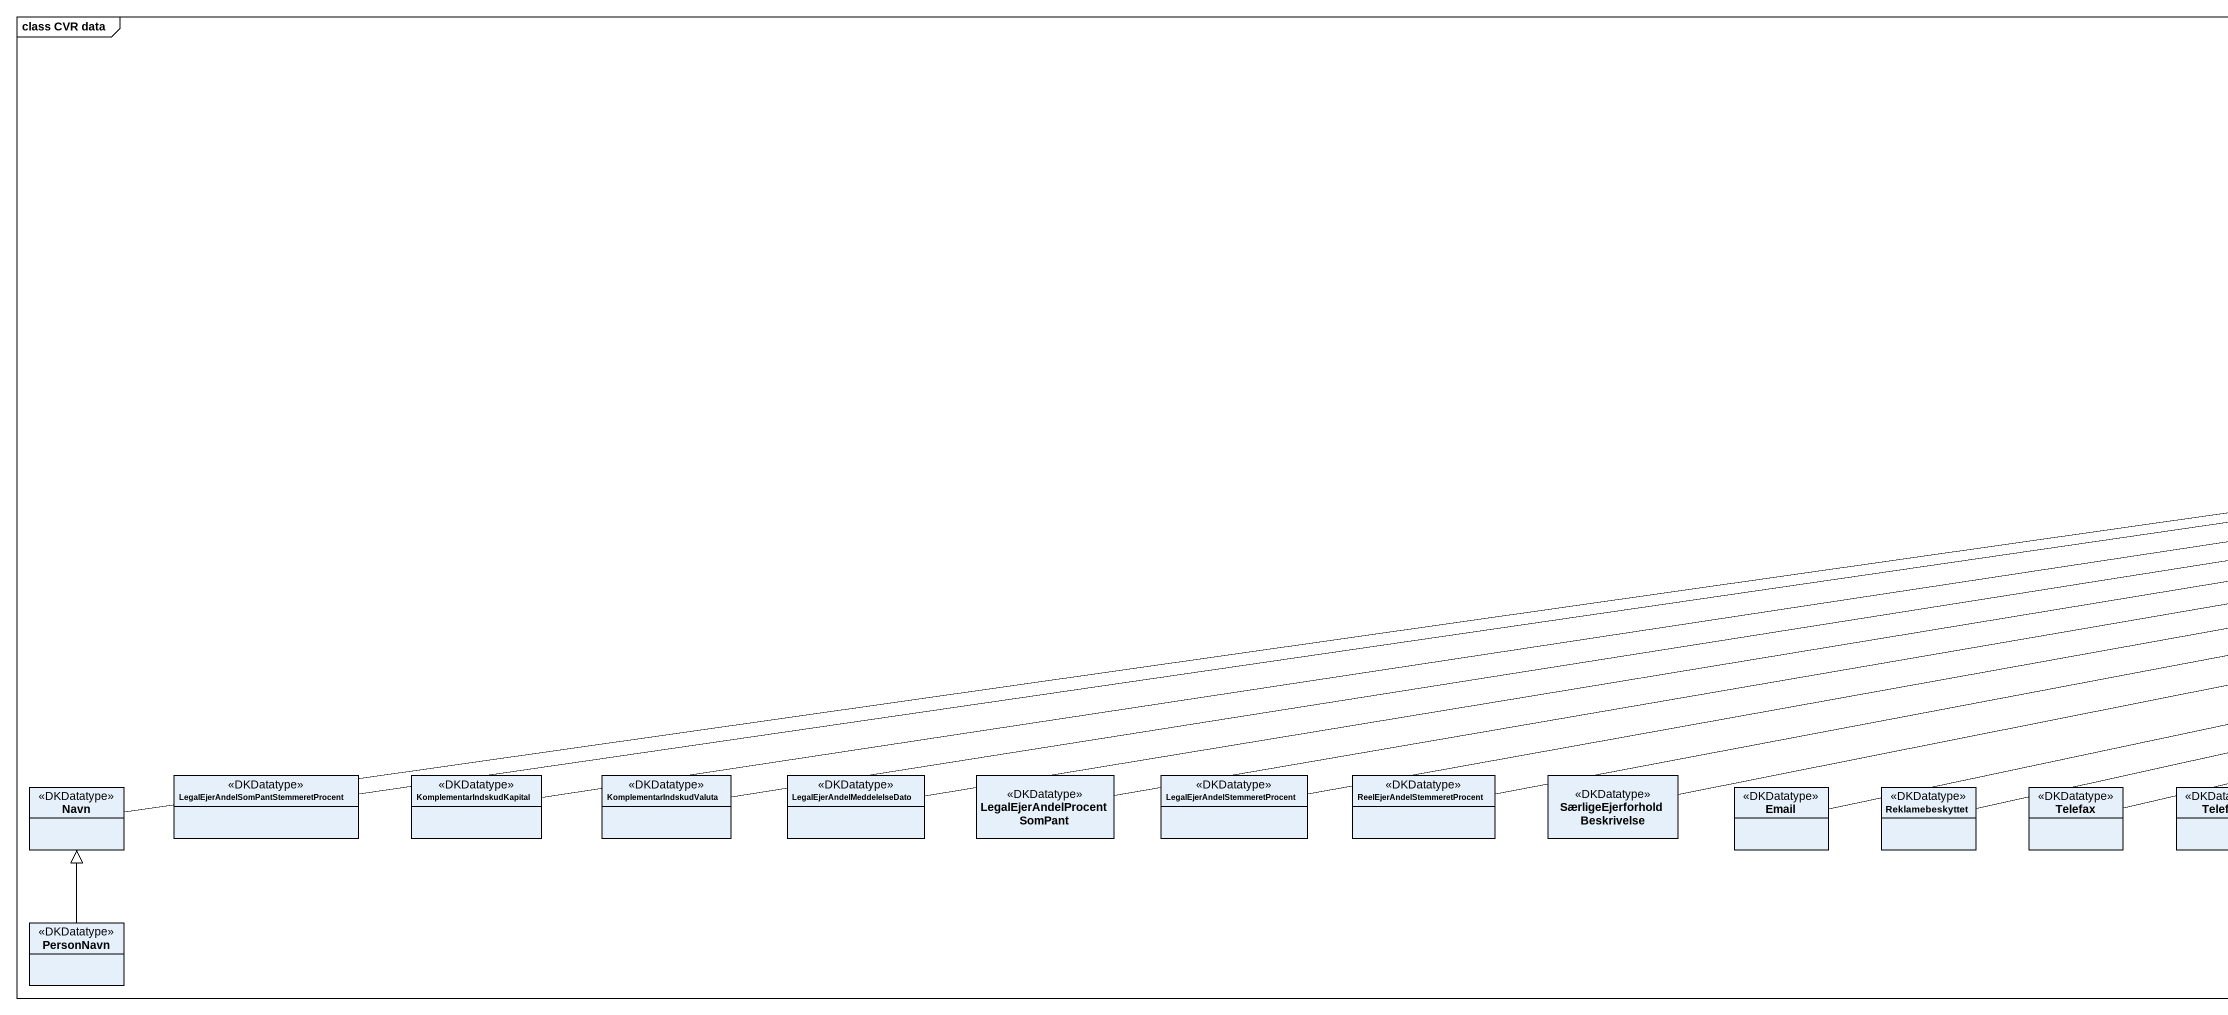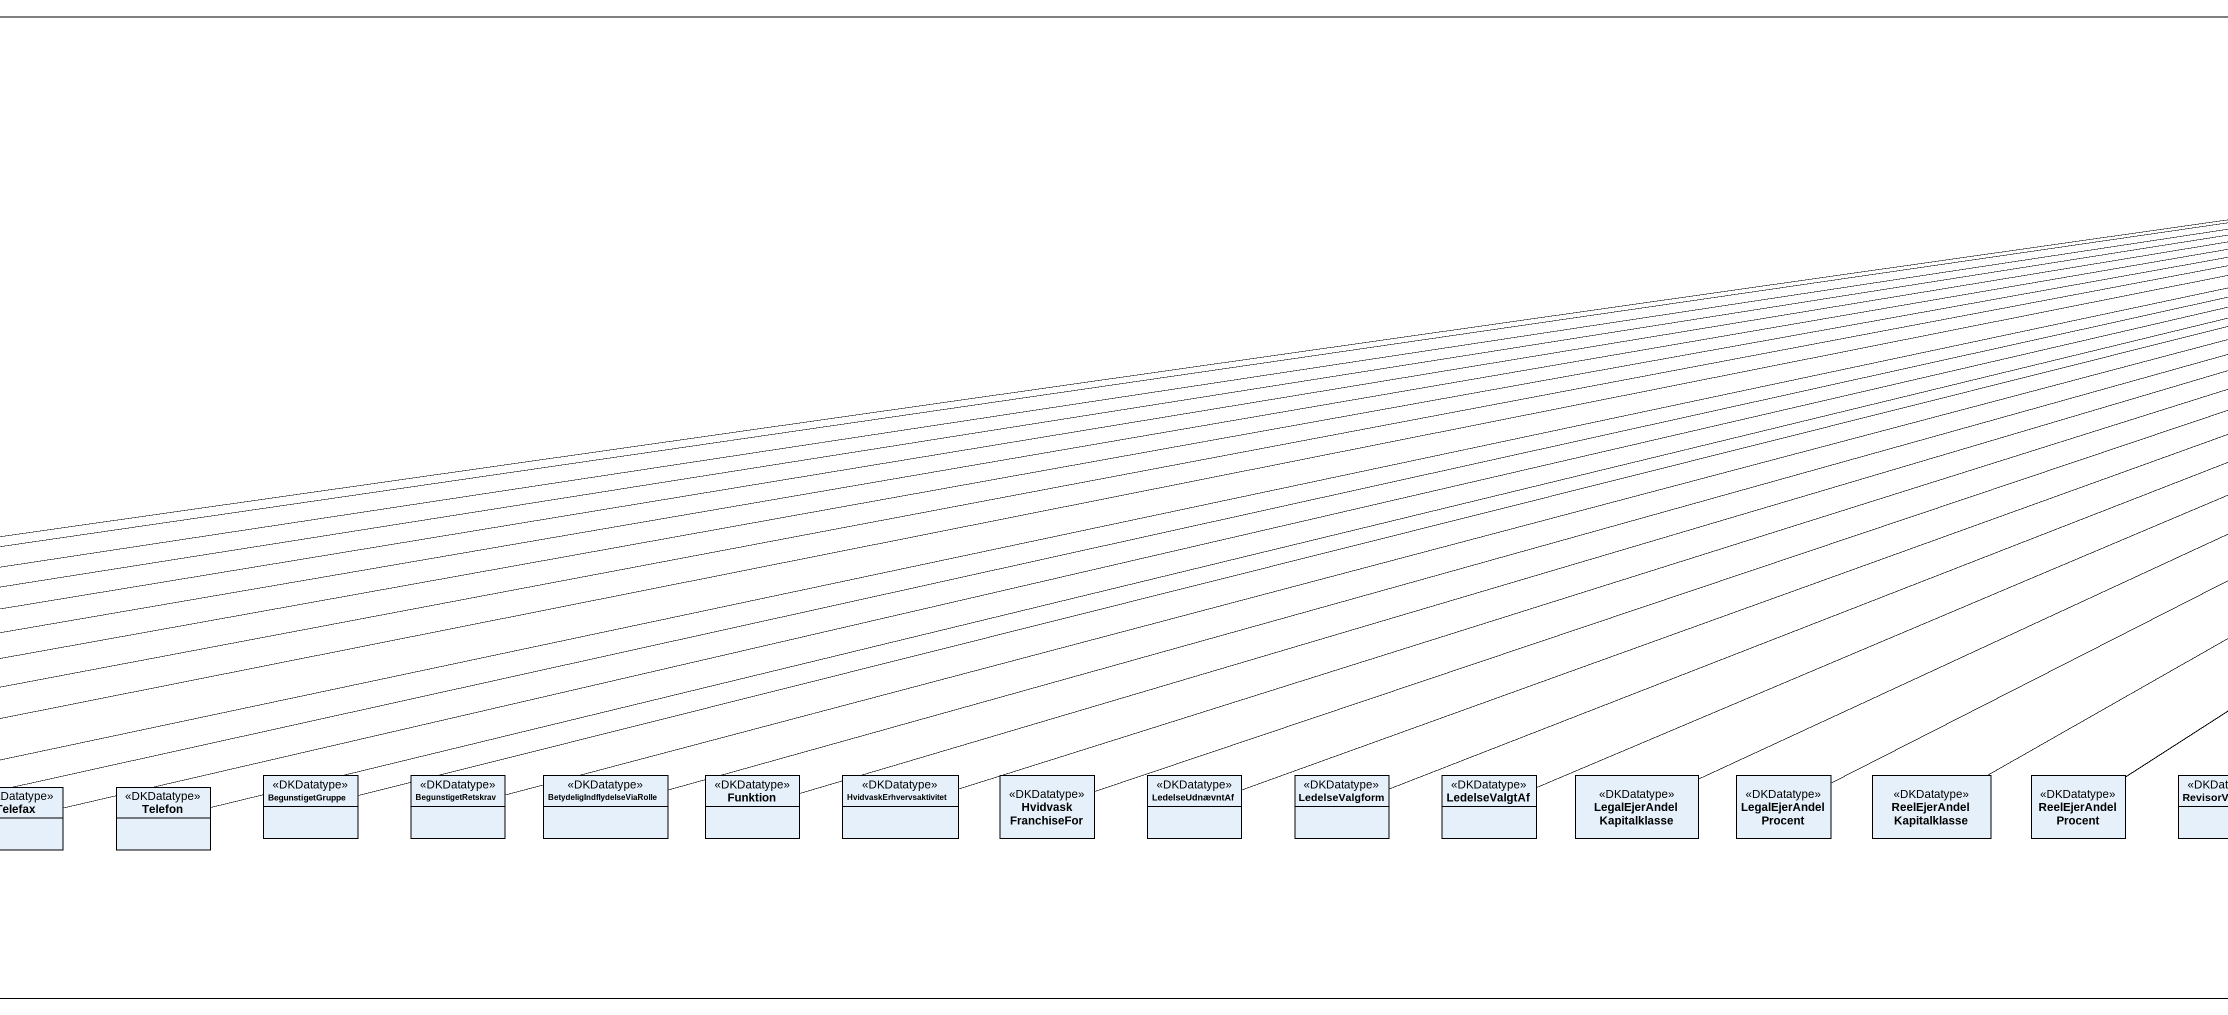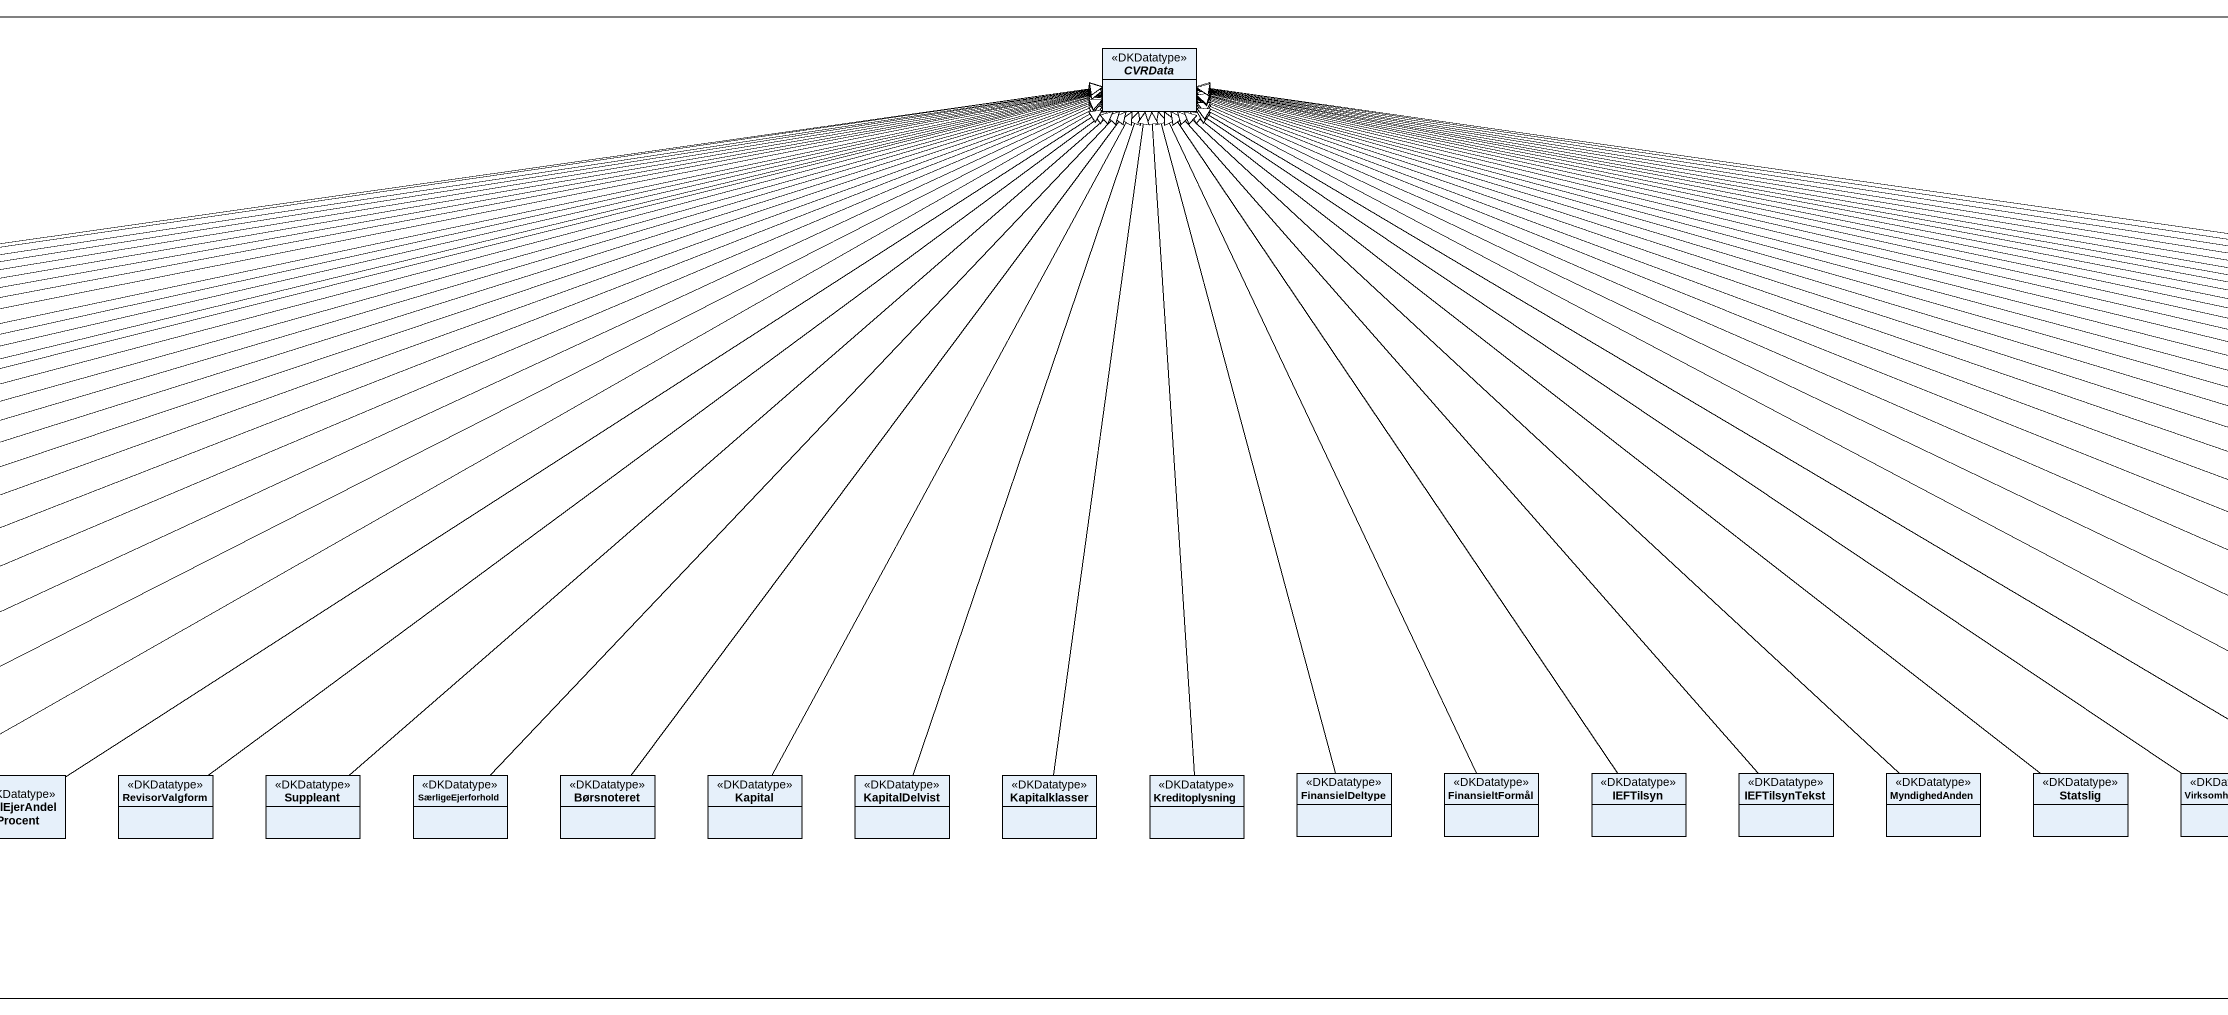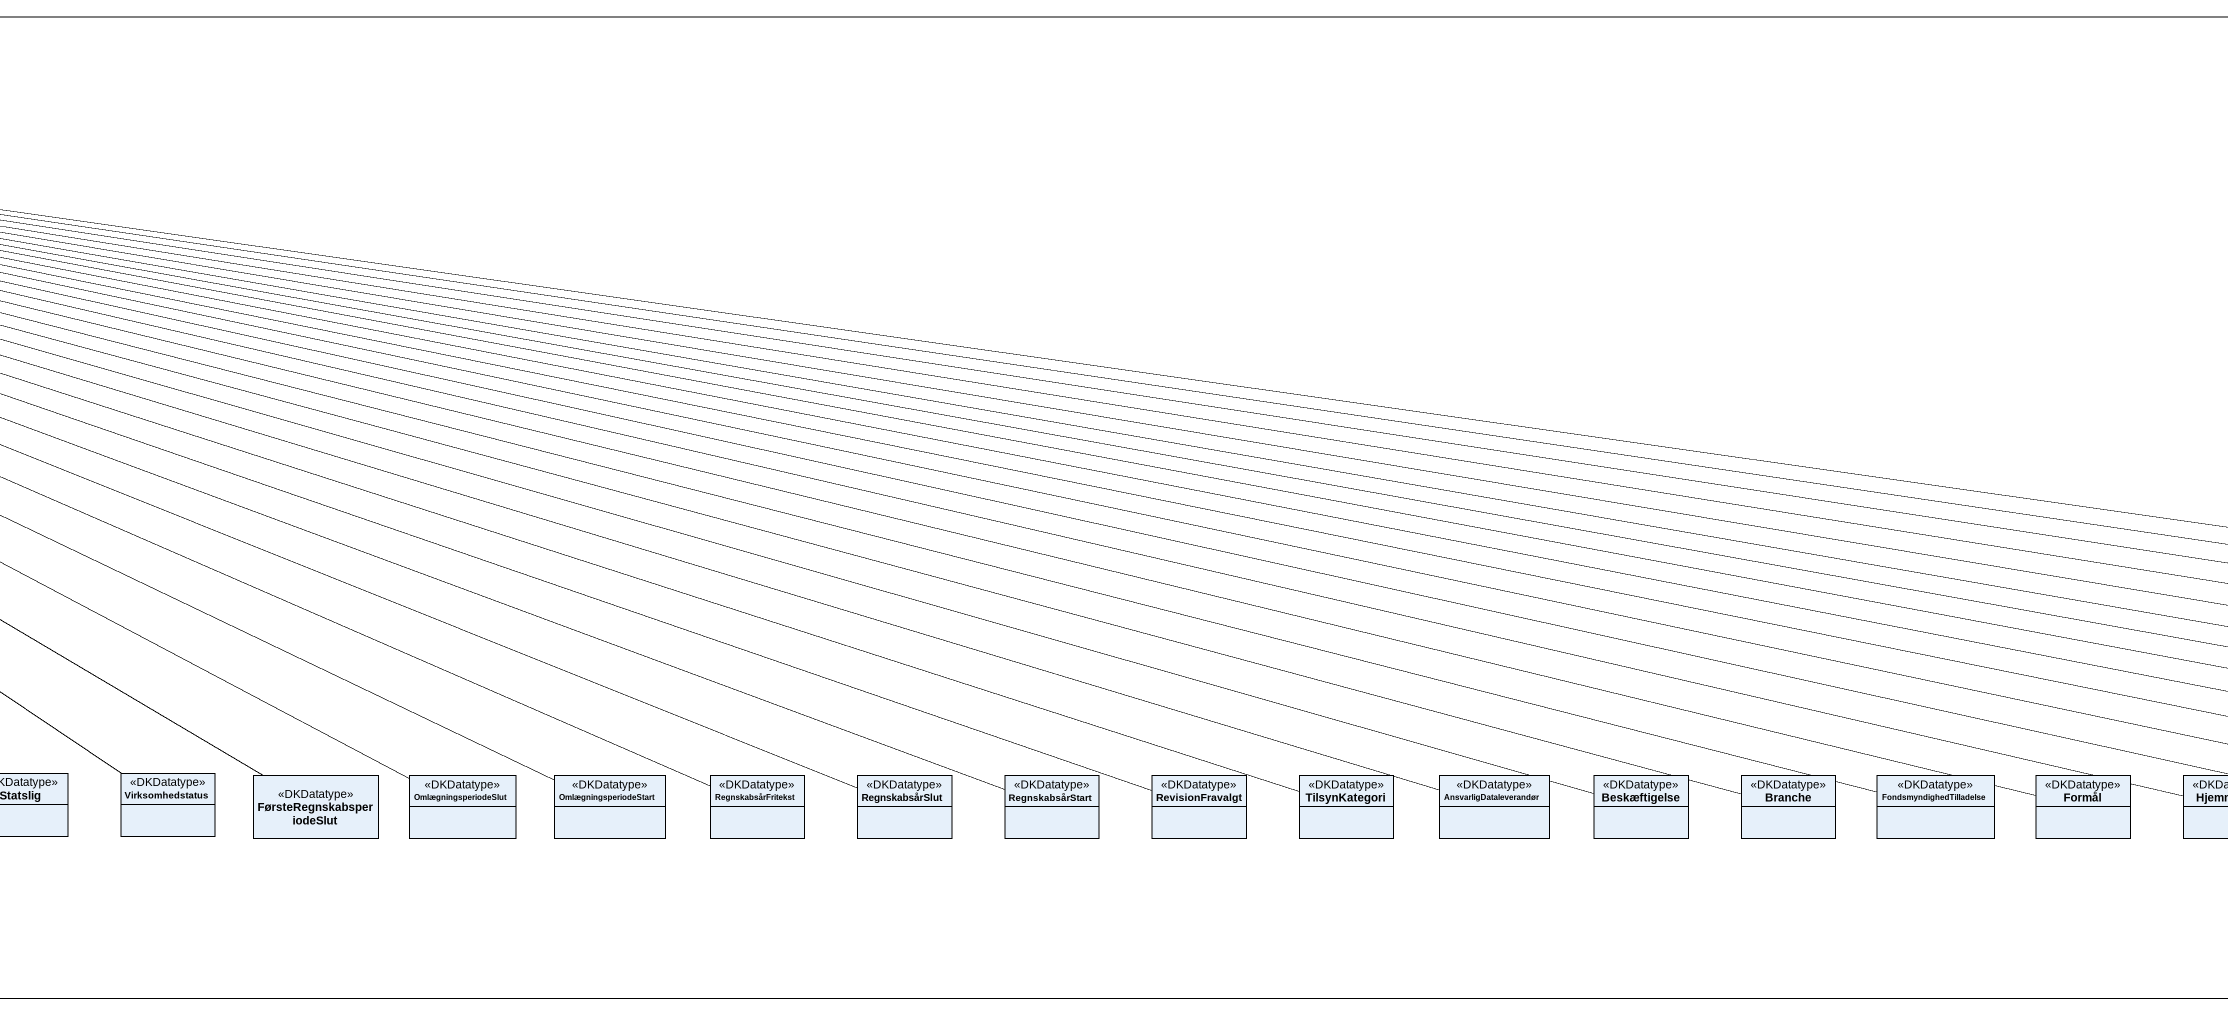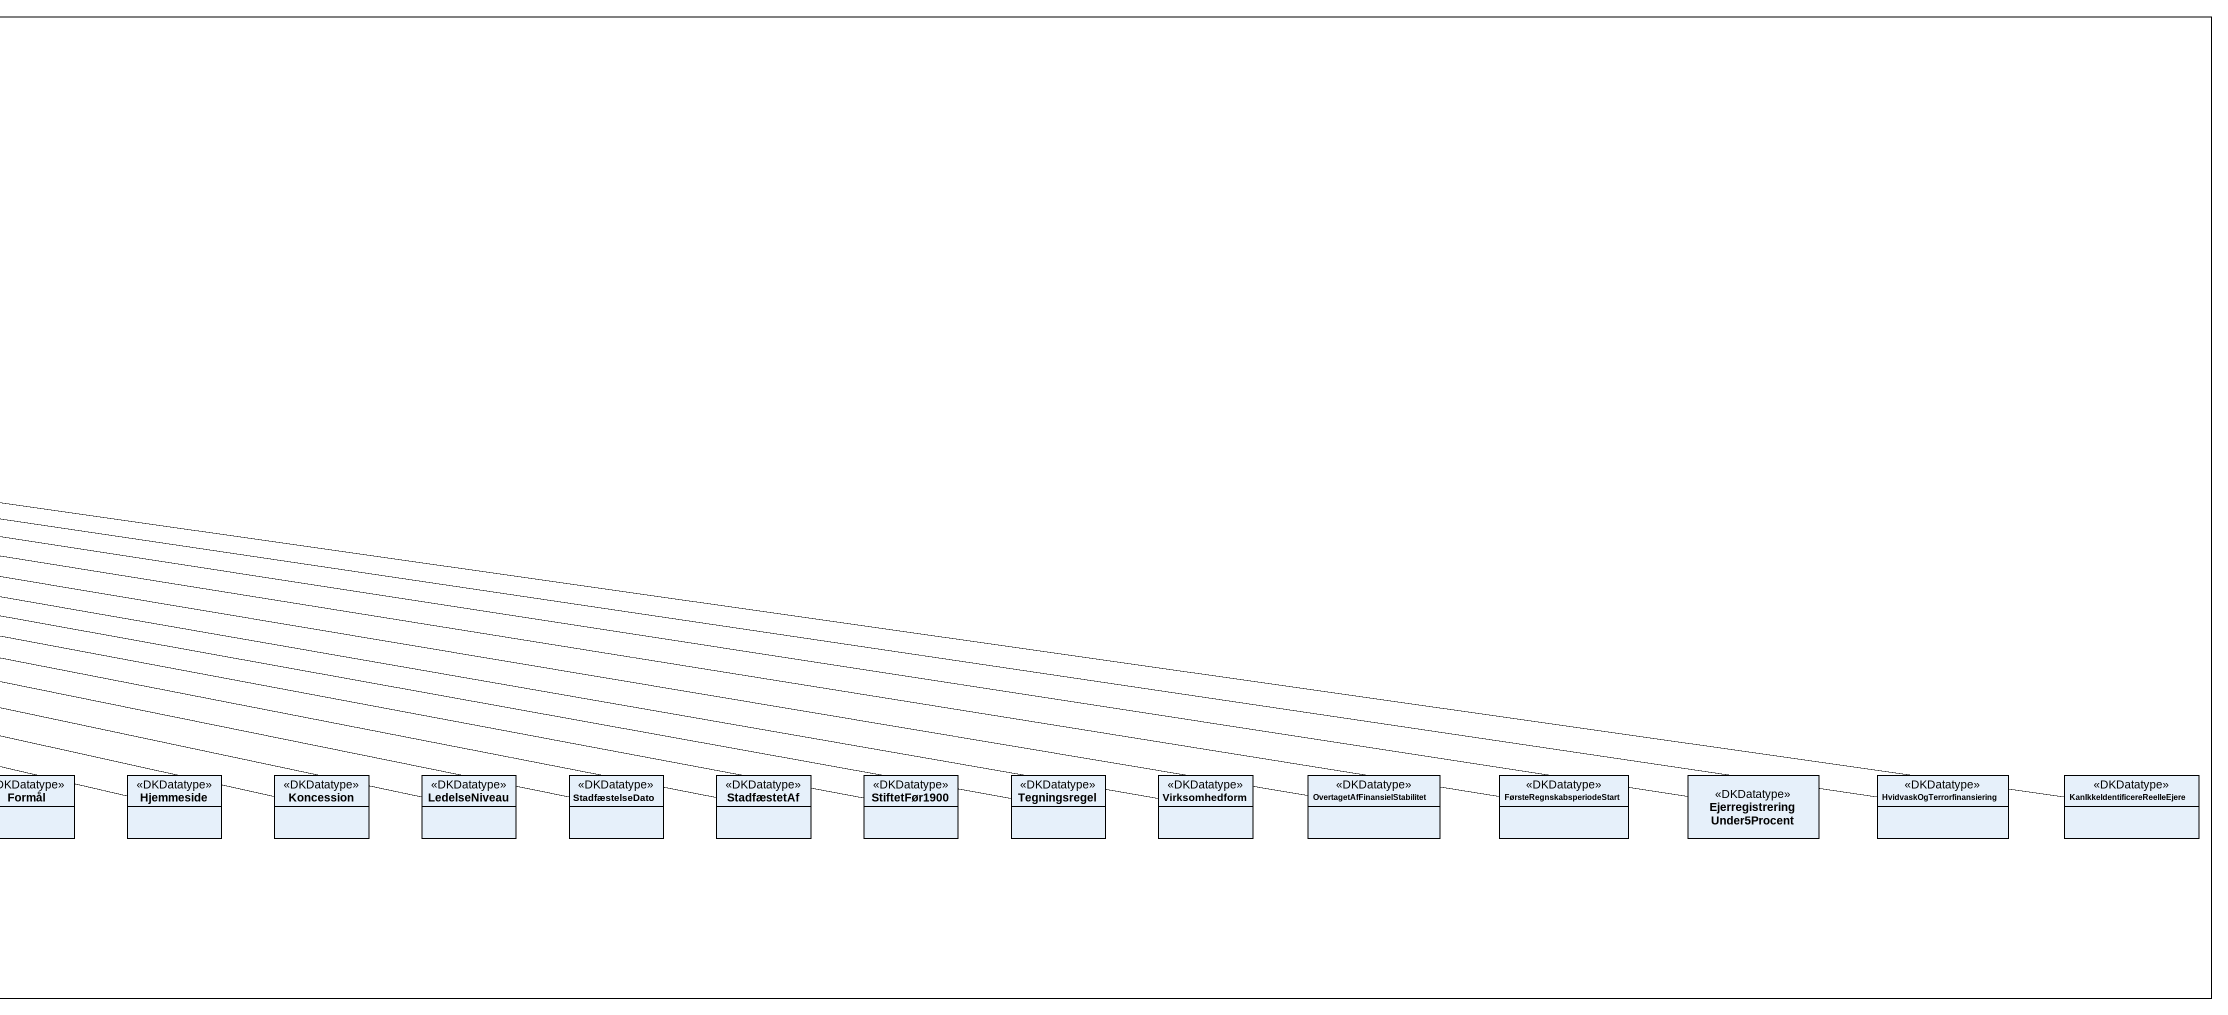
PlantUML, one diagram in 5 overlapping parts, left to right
@startuml
mainframe class CVR data
hide circle
hide empty members
abstract class CVRData <<DKDatatype>>
class Navn <<DKDatatype>>
class "LegalEjerAndelSomPantStemmeretProcent" as LegalEjerAndelSomPantStemmer <<DKDatatype>>
class KomplementarIndskudKapital <<DKDatatype>>
class KomplementarIndskudValuta <<DKDatatype>>
class LegalEjerAndelMeddelelseDato <<DKDatatype>>
class LegalEjerAndelProcentSomPant <<DKDatatype>>
class "LegalEjerAndelStemmeretProcent" as LegalEjerAndelStemmeretProce <<DKDatatype>>
class "ReelEjerAndelStemmeretProcent" as ReelEjerAndelStemmeretProcen <<DKDatatype>>
class "SærligeEjerforholdBeskrivelse" as SærligeEjerforholdBeskrivels <<DKDatatype>>
class Email <<DKDatatype>>
class Reklamebeskyttet <<DKDatatype>>
class Telefax <<DKDatatype>>
class Telefon <<DKDatatype>>
class BegunstigetGruppe <<DKDatatype>>
class BegunstigetRetskrav <<DKDatatype>>
class BetydeligIndflydelseViaRolle <<DKDatatype>>
class Funktion <<DKDatatype>>
class HvidvaskErhvervsaktivitet <<DKDatatype>>
class HvidvaskFranchiseFor <<DKDatatype>>
class LedelseUdnævntAf <<DKDatatype>>
class LedelseValgform <<DKDatatype>>
class LedelseValgtAf <<DKDatatype>>
class LegalEjerAndelKapitalklasse <<DKDatatype>>
class LegalEjerAndelProcent <<DKDatatype>>
class ReelEjerAndelKapitalklasse <<DKDatatype>>
class ReelEjerAndelProcent <<DKDatatype>>
class RevisorValgform <<DKDatatype>>
class Suppleant <<DKDatatype>>
class SærligeEjerforhold <<DKDatatype>>
class Børsnoteret <<DKDatatype>>
class Kapital <<DKDatatype>>
class KapitalDelvist <<DKDatatype>>
class Kapitalklasser <<DKDatatype>>
class Kreditoplysning <<DKDatatype>>
class FinansielDeltype <<DKDatatype>>
class FinansieltFormål <<DKDatatype>>
class IEFTilsyn <<DKDatatype>>
class IEFTilsynTekst <<DKDatatype>>
class MyndighedAnden <<DKDatatype>>
class Statslig <<DKDatatype>>
class Virksomhedstatus <<DKDatatype>>
class FørsteRegnskabsperiodeSlut <<DKDatatype>>
class OmlægningsperiodeSlut <<DKDatatype>>
class OmlægningsperiodeStart <<DKDatatype>>
class RegnskabsårFritekst <<DKDatatype>>
class RegnskabsårSlut <<DKDatatype>>
class RegnskabsårStart <<DKDatatype>>
class RevisionFravalgt <<DKDatatype>>
class TilsynKategori <<DKDatatype>>
class AnsvarligDataleverandør <<DKDatatype>>
class Beskæftigelse <<DKDatatype>>
class Branche <<DKDatatype>>
class FondsmyndighedTilladelse <<DKDatatype>>
class Formål <<DKDatatype>>
class Hjemmeside <<DKDatatype>>
class Koncession <<DKDatatype>>
class LedelseNiveau <<DKDatatype>>
class StadfæstelseDato <<DKDatatype>>
class StadfæstetAf <<DKDatatype>>
class StiftetFør1900 <<DKDatatype>>
class Tegningsregel <<DKDatatype>>
class Virksomhedform <<DKDatatype>>
class "OvertagetAfFinansielStabilitet" as OvertagetAfFinansielStabilit <<DKDatatype>>
class FørsteRegnskabsperiodeStart <<DKDatatype>>
class "EjerregistreringUnder5Procent" as EjerregistreringUnder5Procen <<DKDatatype>>
class HvidvaskOgTerrorfinansiering <<DKDatatype>>
class "KanIkkeIdentificereReelleEjere" as KanIkkeIdentificereReelleEje <<DKDatatype>>
class PersonNavn <<DKDatatype>>
Navn -right-|> CVRData
LegalEjerAndelSomPantStemmer -right-|> CVRData
KomplementarIndskudKapital -right-|> CVRData
KomplementarIndskudValuta -right-|> CVRData
LegalEjerAndelMeddelelseDato -right-|> CVRData
LegalEjerAndelProcentSomPant -right-|> CVRData
LegalEjerAndelStemmeretProce -right-|> CVRData
ReelEjerAndelStemmeretProcen -right-|> CVRData
SærligeEjerforholdBeskrivels -right-|> CVRData
Email -right-|> CVRData
Reklamebeskyttet -right-|> CVRData
Telefax -right-|> CVRData
Telefon -right-|> CVRData
BegunstigetGruppe -right-|> CVRData
BegunstigetRetskrav -right-|> CVRData
BetydeligIndflydelseViaRolle -right-|> CVRData
Funktion -right-|> CVRData
HvidvaskErhvervsaktivitet -right-|> CVRData
HvidvaskFranchiseFor -right-|> CVRData
LedelseUdnævntAf -right-|> CVRData
LedelseValgform -right-|> CVRData
LedelseValgtAf -right-|> CVRData
LegalEjerAndelKapitalklasse -right-|> CVRData
LegalEjerAndelProcent -right-|> CVRData
ReelEjerAndelKapitalklasse -right-|> CVRData
ReelEjerAndelProcent -up-|> CVRData
RevisorValgform -up-|> CVRData
Suppleant -up-|> CVRData
SærligeEjerforhold -up-|> CVRData
Børsnoteret -up-|> CVRData
Kapital -up-|> CVRData
KapitalDelvist -up-|> CVRData
Kapitalklasser -up-|> CVRData
Kreditoplysning -up-|> CVRData
FinansielDeltype -up-|> CVRData
FinansieltFormål -up-|> CVRData
IEFTilsyn -up-|> CVRData
IEFTilsynTekst -up-|> CVRData
MyndighedAnden -up-|> CVRData
Statslig -up-|> CVRData
Virksomhedstatus -up-|> CVRData
FørsteRegnskabsperiodeSlut -left-|> CVRData
OmlægningsperiodeSlut -left-|> CVRData
OmlægningsperiodeStart -left-|> CVRData
RegnskabsårFritekst -left-|> CVRData
RegnskabsårSlut -left-|> CVRData
RegnskabsårStart -left-|> CVRData
RevisionFravalgt -left-|> CVRData
TilsynKategori -left-|> CVRData
AnsvarligDataleverandør -left-|> CVRData
Beskæftigelse -left-|> CVRData
Branche -left-|> CVRData
FondsmyndighedTilladelse -left-|> CVRData
Formål -left-|> CVRData
Hjemmeside -left-|> CVRData
Koncession -left-|> CVRData
LedelseNiveau -left-|> CVRData
StadfæstelseDato -left-|> CVRData
StadfæstetAf -left-|> CVRData
StiftetFør1900 -left-|> CVRData
Tegningsregel -left-|> CVRData
Virksomhedform -left-|> CVRData
OvertagetAfFinansielStabilit -left-|> CVRData
FørsteRegnskabsperiodeStart -left-|> CVRData
EjerregistreringUnder5Procen -left-|> CVRData
HvidvaskOgTerrorfinansiering -left-|> CVRData
KanIkkeIdentificereReelleEje -left-|> CVRData
PersonNavn -up-|> Navn
@enduml
